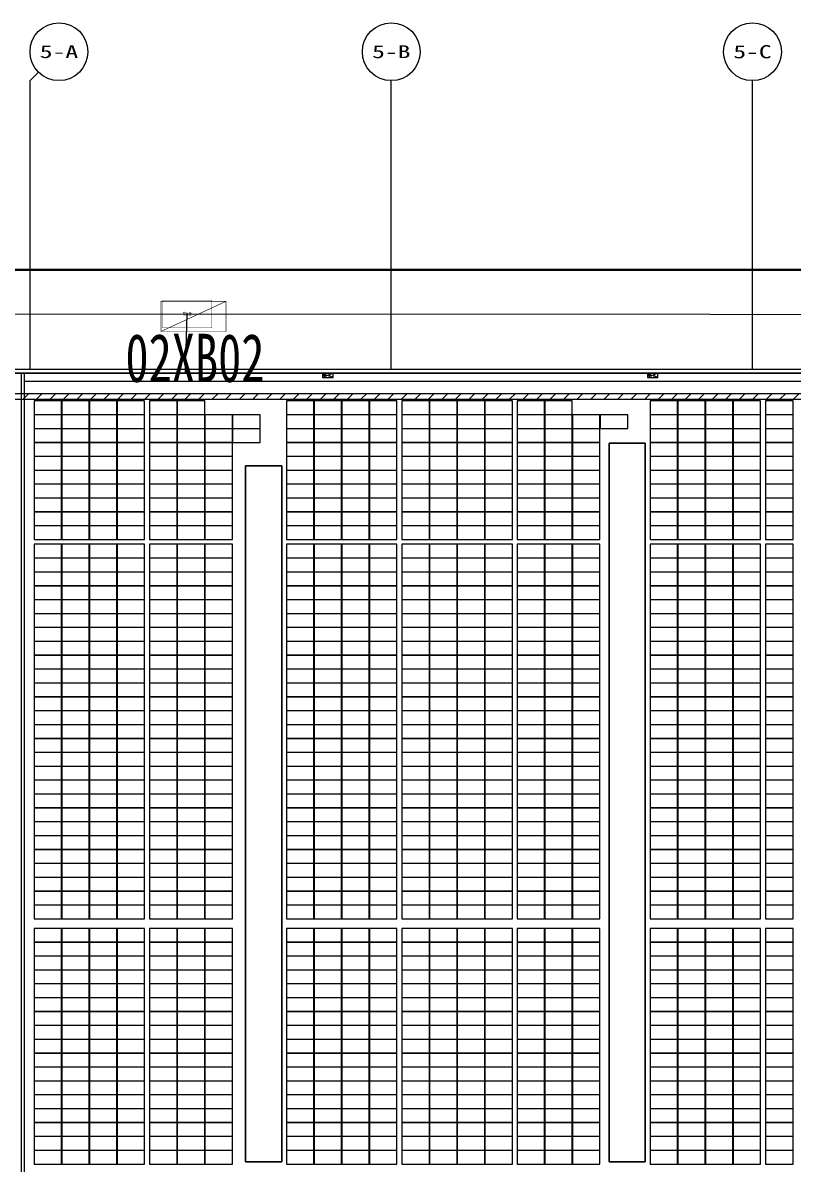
# Model space of a CAD drawing. Header units: metres. Extents: x 1218 to 2690, y 1163 to 1758.
# Drawn here: x 1961.8 to 2025.8, y 1428.2 to 1522.9 of the extents above; entities that cross this region are included whole.
import ezdxf
from ezdxf.enums import TextEntityAlignment as Align

# ---------------------------------------------------------------- set-up
doc = ezdxf.new("R2010")
doc.units = ezdxf.units.M
for name, color, linetype in [('AXIS', 3, 'Continuous'), ('AXIS_TEXT', 7, 'Continuous'), ('WALL', 9, 'Continuous'), ('单元区域外轮廓', 7, 'ByLayer'), ('屋脊线', 7, 'ByLayer'), ('接线图文字', 7, 'Continuous'), ('电缆通道', 7, 'ByLayer'), ('箱变', 7, 'ByLayer'), ('箱逆', 2, 'Continuous'), ('组件', 7, 'ByLayer'), ('运维走道板', 1, 'Continuous'), ('逆变器', 7, 'ByLayer'), ('障碍物', 7, 'ByLayer')]:
    doc.layers.add(name, color=color, linetype=linetype)
doc.styles.add('Albedo', font='gbenor', dxfattribs={"bigfont": 'gbcbig'})
doc.styles.add('COMPLEX', font='COMPLEX')
doc.styles.add('仿宋1250', font='txt', dxfattribs={"width": 0.7071, "height": 1250})

# ---------------------------------------------------------------- blocks, each defined once
blk = doc.blocks.new('_AXISO')
blk.add_circle((0, 0), 0.5)
at = {"layer": 'AXIS_TEXT', "style": 'COMPLEX', "width": 1.041667}
blk.add_attdef('A', text='', height=0.56, dxfattribs=at).set_placement((-0.25, -0.28), (0.25, -0.28), align=Align.FIT)
blk = doc.blocks.new('DT1')
at = {"layer": 'AXIS', "color": 252, "true_color": 0x939598}
for p, q in [((755663, 2047807), (754960, 2047104)), ((754960, 2023104), (754960, 2047104)), ((784960, 2023104), (784960, 2047104)), ((814960, 2023104), (814960, 2047104))]:
    blk.add_line(p, q, dxfattribs=at)
at = {"layer": 'WALL'}
for p, q in [((1243660, 2023104), (77860, 2023104)), ((1243360, 2022804), (78160, 2022804))]:
    blk.add_line(p, q, dxfattribs=at)
blk.add_lwpolyline([(754510, 1865404), (754510, 2022804), (754210, 2022804), (754210, 1865404)], close=True, dxfattribs=at)
for points in [[(875410, 2022104), (754510, 2022104)], [(806060, 1957304), (806060, 2017004), (803060, 2017004), (803060, 1957304), (806060, 1957304)], [(775860, 1957304), (775860, 2015104), (772860, 2015104), (772860, 1957304), (775860, 1957304)]]:
    blk.add_lwpolyline(points, dxfattribs=at)
at = {"layer": 'AXIS', "color": 252, "true_color": 0x939598}
ref = blk.add_blockref('_AXISO', (757360, 2049504), dxfattribs=dict(at, xscale=4800, yscale=4800, zscale=4800))
ref.add_attrib('A', '5-A', dxfattribs={"layer": 'AXIS_TEXT', "height": 1047.5}).set_placement((755764, 2048980), (758956, 2048980), align=Align.FIT)
ref = blk.add_blockref('_AXISO', (784960, 2049504), dxfattribs=dict(at, xscale=4800, yscale=4800, zscale=4800))
ref.add_attrib('A', '5-B', dxfattribs={"layer": 'AXIS_TEXT', "height": 1062.5}).set_placement((783366, 2048972), (786554, 2048972), align=Align.FIT)
ref = blk.add_blockref('_AXISO', (814960, 2049504), dxfattribs=dict(at, xscale=4800, yscale=4800, zscale=4800))
ref.add_attrib('A', '5-C', dxfattribs={"layer": 'AXIS_TEXT', "height": 1093.7}).set_placement((813371, 2048957), (816548, 2048957), align=Align.FIT)
blk = doc.blocks.new('*U582')
at = {"layer": '单元区域外轮廓', "color": 2}
blk.add_polyline3d([(582600, -78700, 12000), (-582600, -78700, 12000), (-582600, 78700, 12000), (582600, 78700, 12000)], close=True, dxfattribs=at)
at = {"flags": 1}
for tag in ['unit_id', 'unit_name', 'parapet_height', 'ground_elevation', 'is_enable_parapet']:
    blk.add_attdef(tag, (0, 0), '', height=2.5, dxfattribs=at)
blk = doc.blocks.new('*U583')
at = {"layer": '屋脊线', "color": 30}
blk.add_line((582600, 78700, 12000), (-582600, 78700, 12000), dxfattribs=at)
at = {"flags": 1}
for tag in ['unit_id', 'unit_name']:
    blk.add_attdef(tag, (0, 0), '', height=2.5, dxfattribs=at)
blk = doc.blocks.new('*U586')
at = {"color": 0}
blk.add_polyline3d([(0, 0, 0), (-227.8, 0, 0), (-227.8, -113.3, 5.8), (0, -113.3, 5.8)], close=True, dxfattribs=at)
at = {"flags": 1}
for tag in ['mounting-hole-spacing1', 'mounting-hole-spacing2', 'module-material', 'vmpo', 'voco', 'silicon-material', 'panel-length', 'panel-width', 'panel-height', 'userid', 'theme', 'note', 'name', 'pmax', 'company-name', 'id', 'impo', 'isco']:
    blk.add_attdef(tag, (0, 0), '', height=2.5, dxfattribs=at)
blk = doc.blocks.new('*U587')
at = {"layer": '组件', "color": 12}
for p in [(9681.7, 7639.6, 1221.7), (9911.5, 7639.6, 1221.7), (10141.3, 7639.6, 1221.7), (10371.1, 7639.6, 1221.7), (10640.9, 7639.6, 1221.7), (10870.7, 7639.6, 1221.7), (9681.7, 7524.4, 1227.6), (9911.5, 7524.4, 1227.6), (10141.3, 7524.4, 1227.6), (10371.1, 7524.4, 1227.6), (10640.9, 7524.4, 1227.6), (10870.7, 7524.4, 1227.6), (11100.5, 7524.4, 1227.6), (11330.3, 7524.4, 1227.6), (9681.7, 7409.1, 1233.4), (9911.5, 7409.1, 1233.4), (10141.3, 7409.1, 1233.4), (10371.1, 7409.1, 1233.4), (10640.9, 7409.1, 1233.4), (10870.7, 7409.1, 1233.4), (11100.5, 7409.1, 1233.4), (11330.3, 7409.1, 1233.4), (9681.7, 7293.9, 1239.3), (9911.5, 7293.9, 1239.3), (10141.3, 7293.9, 1239.3), (10371.1, 7293.9, 1239.3), (10640.9, 7293.9, 1239.3), (10870.7, 7293.9, 1239.3), (11100.5, 7293.9, 1239.3), (9681.7, 7178.6, 1245.1), (9911.5, 7178.6, 1245.1), (10141.3, 7178.6, 1245.1), (10371.1, 7178.6, 1245.1), (10640.9, 7178.6, 1245.1), (10870.7, 7178.6, 1245.1), (11100.5, 7178.6, 1245.1), (9681.7, 7063.4, 1251), (9911.5, 7063.4, 1251), (10141.3, 7063.4, 1251), (10371.1, 7063.4, 1251), (10640.9, 7063.4, 1251), (10870.7, 7063.4, 1251), (11100.5, 7063.4, 1251), (9681.7, 6948.1, 1256.9), (9911.5, 6948.1, 1256.9), (10141.3, 6948.1, 1256.9), (10371.1, 6948.1, 1256.9), (10640.9, 6948.1, 1256.9), (10870.7, 6948.1, 1256.9), (11100.5, 6948.1, 1256.9), (9681.7, 6832.9, 1262.7), (9911.5, 6832.9, 1262.7), (10141.3, 6832.9, 1262.7), (10371.1, 6832.9, 1262.7), (10640.9, 6832.9, 1262.7), (10870.7, 6832.9, 1262.7), (11100.5, 6832.9, 1262.7), (9681.7, 6717.6, 1268.6), (9911.5, 6717.6, 1268.6), (10141.3, 6717.6, 1268.6), (10371.1, 6717.6, 1268.6), (10640.9, 6717.6, 1268.6), (10870.7, 6717.6, 1268.6), (11100.5, 6717.6, 1268.6), (9681.7, 6602.4, 1274.4), (9911.5, 6602.4, 1274.4), (10141.3, 6602.4, 1274.4), (10371.1, 6602.4, 1274.4), (10640.9, 6602.4, 1274.4), (10870.7, 6602.4, 1274.4), (11100.5, 6602.4, 1274.4), (9681.7, 6449.1, 1282.2), (9911.5, 6449.1, 1282.2), (10141.3, 6449.1, 1282.2), (10371.1, 6449.1, 1282.2), (9681.7, 6333.9, 1288.1), (9911.5, 6333.9, 1288.1), (10141.3, 6333.9, 1288.1), (10371.1, 6333.9, 1288.1), (9681.7, 6218.6, 1293.9), (9911.5, 6218.6, 1293.9), (10141.3, 6218.6, 1293.9), (10371.1, 6218.6, 1293.9), (9681.7, 6103.4, 1299.8), (9911.5, 6103.4, 1299.8), (10141.3, 6103.4, 1299.8), (10371.1, 6103.4, 1299.8), (9681.7, 5988.1, 1305.7), (9911.5, 5988.1, 1305.7), (10141.3, 5988.1, 1305.7), (10371.1, 5988.1, 1305.7), (9681.7, 5872.9, 1311.5), (9911.5, 5872.9, 1311.5), (10141.3, 5872.9, 1311.5), (10371.1, 5872.9, 1311.5), (9681.7, 5757.6, 1317.4), (9911.5, 5757.6, 1317.4), (10141.3, 5757.6, 1317.4), (10371.1, 5757.6, 1317.4), (9681.7, 5642.4, 1323.2), (9911.5, 5642.4, 1323.2), (10141.3, 5642.4, 1323.2), (10371.1, 5642.4, 1323.2), (9681.7, 5527.1, 1329.1), (9911.5, 5527.1, 1329.1), (10141.3, 5527.1, 1329.1), (10371.1, 5527.1, 1329.1), (9681.7, 5411.9, 1334.9), (9911.5, 5411.9, 1334.9), (10141.3, 5411.9, 1334.9), (10371.1, 5411.9, 1334.9), (9681.7, 5296.6, 1340.8), (9911.5, 5296.6, 1340.8), (10141.3, 5296.6, 1340.8), (10371.1, 5296.6, 1340.8), (9681.7, 5181.4, 1346.7), (9911.5, 5181.4, 1346.7), (10141.3, 5181.4, 1346.7), (10371.1, 5181.4, 1346.7), (9681.7, 5066.1, 1352.5), (9911.5, 5066.1, 1352.5), (10141.3, 5066.1, 1352.5), (10371.1, 5066.1, 1352.5), (9681.7, 4950.9, 1358.4), (9911.5, 4950.9, 1358.4), (10141.3, 4950.9, 1358.4), (10371.1, 4950.9, 1358.4), (9681.7, 4835.6, 1364.2), (9911.5, 4835.6, 1364.2), (10141.3, 4835.6, 1364.2), (10371.1, 4835.6, 1364.2), (9681.7, 4720.4, 1370.1), (9911.5, 4720.4, 1370.1), (10141.3, 4720.4, 1370.1), (10371.1, 4720.4, 1370.1), (9681.7, 4605.1, 1376), (9911.5, 4605.1, 1376), (10141.3, 4605.1, 1376), (10371.1, 4605.1, 1376), (9681.7, 4489.9, 1381.8), (9911.5, 4489.9, 1381.8), (10141.3, 4489.9, 1381.8), (10371.1, 4489.9, 1381.8), (9681.7, 4374.6, 1387.7), (9911.5, 4374.6, 1387.7), (10141.3, 4374.6, 1387.7), (10371.1, 4374.6, 1387.7), (9681.7, 4259.4, 1393.5), (9911.5, 4259.4, 1393.5), (10141.3, 4259.4, 1393.5), (10371.1, 4259.4, 1393.5), (9681.7, 4144.1, 1399.4), (9911.5, 4144.1, 1399.4), (10141.3, 4144.1, 1399.4), (10371.1, 4144.1, 1399.4), (9681.7, 4028.9, 1405.2), (9911.5, 4028.9, 1405.2), (10141.3, 4028.9, 1405.2), (10371.1, 4028.9, 1405.2), (9681.7, 3913.6, 1411.1), (9911.5, 3913.6, 1411.1), (10141.3, 3913.6, 1411.1), (10371.1, 3913.6, 1411.1), (9681.7, 3798.4, 1417), (9911.5, 3798.4, 1417), (10141.3, 3798.4, 1417), (10371.1, 3798.4, 1417), (9681.7, 3683.1, 1422.8), (9911.5, 3683.1, 1422.8), (10141.3, 3683.1, 1422.8), (10371.1, 3683.1, 1422.8), (9681.7, 3567.9, 1428.7), (9911.5, 3567.9, 1428.7), (10141.3, 3567.9, 1428.7), (10371.1, 3567.9, 1428.7), (9681.7, 3452.6, 1434.5), (9911.5, 3452.6, 1434.5), (10141.3, 3452.6, 1434.5), (10371.1, 3452.6, 1434.5), (9681.7, 3259.4, 1444.3), (9911.5, 3259.4, 1444.3), (10141.3, 3259.4, 1444.3), (10371.1, 3259.4, 1444.3), (9681.7, 3144.2, 1450.2), (9911.5, 3144.2, 1450.2), (10141.3, 3144.2, 1450.2), (10371.1, 3144.2, 1450.2), (9681.7, 3028.9, 1456.1), (9911.5, 3028.9, 1456.1), (10141.3, 3028.9, 1456.1), (10371.1, 3028.9, 1456.1), (9681.7, 2913.7, 1461.9), (9911.5, 2913.7, 1461.9), (10141.3, 2913.7, 1461.9), (10371.1, 2913.7, 1461.9), (9681.7, 2798.4, 1467.8), (9911.5, 2798.4, 1467.8), (10141.3, 2798.4, 1467.8), (10371.1, 2798.4, 1467.8), (9681.7, 2683.2, 1473.6), (9911.5, 2683.2, 1473.6), (10141.3, 2683.2, 1473.6), (10371.1, 2683.2, 1473.6), (9681.7, 2567.9, 1479.5), (9911.5, 2567.9, 1479.5), (10141.3, 2567.9, 1479.5), (10371.1, 2567.9, 1479.5), (9681.7, 2452.7, 1485.3), (9911.5, 2452.7, 1485.3), (10141.3, 2452.7, 1485.3), (10371.1, 2452.7, 1485.3), (9681.7, 2337.4, 1491.2), (9911.5, 2337.4, 1491.2), (10141.3, 2337.4, 1491.2), (10371.1, 2337.4, 1491.2), (9681.7, 2222.2, 1497.1), (9911.5, 2222.2, 1497.1), (10141.3, 2222.2, 1497.1), (10371.1, 2222.2, 1497.1), (9681.7, 2106.9, 1502.9), (9911.5, 2106.9, 1502.9), (10141.3, 2106.9, 1502.9), (10371.1, 2106.9, 1502.9), (9681.7, 1991.7, 1508.8), (9911.5, 1991.7, 1508.8), (10141.3, 1991.7, 1508.8), (10371.1, 1991.7, 1508.8), (9681.7, 1876.4, 1514.6), (9911.5, 1876.4, 1514.6), (10141.3, 1876.4, 1514.6), (10371.1, 1876.4, 1514.6), (9681.7, 1761.1, 1520.5), (9911.5, 1761.1, 1520.5), (10141.3, 1761.1, 1520.5), (10371.1, 1761.1, 1520.5), (9681.7, 1645.9, 1526.4), (9911.5, 1645.9, 1526.4), (10141.3, 1645.9, 1526.4), (10371.1, 1645.9, 1526.4), (9681.7, 1530.6, 1532.2), (9911.5, 1530.6, 1532.2), (10141.3, 1530.6, 1532.2), (10371.1, 1530.6, 1532.2), (9681.7, 1415.4, 1538.1), (9911.5, 1415.4, 1538.1), (10141.3, 1415.4, 1538.1), (10371.1, 1415.4, 1538.1)]:
    blk.add_blockref('*U586', p, dxfattribs=at)
at = {"layer": '组件', "color": 240}
for p in [(11777.6, 7639.6, 1221.7), (12007.4, 7639.6, 1221.7), (12237.2, 7639.6, 1221.7), (12467, 7639.6, 1221.7), (12736.8, 7639.6, 1221.7), (12966.6, 7639.6, 1221.7), (13196.4, 7639.6, 1221.7), (13426.2, 7639.6, 1221.7), (13694, 7639.6, 1221.7), (13923.8, 7639.6, 1221.7), (11777.6, 7524.4, 1227.6), (12007.4, 7524.4, 1227.6), (12237.2, 7524.4, 1227.6), (12467, 7524.4, 1227.6), (12736.8, 7524.4, 1227.6), (12966.6, 7524.4, 1227.6), (13196.4, 7524.4, 1227.6), (13426.2, 7524.4, 1227.6), (13694, 7524.4, 1227.6), (13923.8, 7524.4, 1227.6), (11777.6, 7409.1, 1233.4), (12007.4, 7409.1, 1233.4), (12237.2, 7409.1, 1233.4), (12467, 7409.1, 1233.4), (12736.8, 7409.1, 1233.4), (12966.6, 7409.1, 1233.4), (13196.4, 7409.1, 1233.4), (13426.2, 7409.1, 1233.4), (13694, 7409.1, 1233.4), (13923.8, 7409.1, 1233.4), (14153.6, 7409.1, 1233.4), (11777.6, 7293.9, 1239.3), (12007.4, 7293.9, 1239.3), (12237.2, 7293.9, 1239.3), (12467, 7293.9, 1239.3), (12736.8, 7293.9, 1239.3), (12966.6, 7293.9, 1239.3), (13196.4, 7293.9, 1239.3), (13426.2, 7293.9, 1239.3), (13694, 7293.9, 1239.3), (13923.8, 7293.9, 1239.3), (14153.6, 7293.9, 1239.3), (11777.6, 7178.6, 1245.1), (12007.4, 7178.6, 1245.1), (12237.2, 7178.6, 1245.1), (12467, 7178.6, 1245.1), (12736.8, 7178.6, 1245.1), (12966.6, 7178.6, 1245.1), (13196.4, 7178.6, 1245.1), (13426.2, 7178.6, 1245.1), (13694, 7178.6, 1245.1), (13923.8, 7178.6, 1245.1), (14153.6, 7178.6, 1245.1), (11777.6, 7063.4, 1251), (12007.4, 7063.4, 1251), (12237.2, 7063.4, 1251), (12467, 7063.4, 1251), (12736.8, 7063.4, 1251), (12966.6, 7063.4, 1251), (13196.4, 7063.4, 1251), (13426.2, 7063.4, 1251), (13694, 7063.4, 1251), (13923.8, 7063.4, 1251), (14153.6, 7063.4, 1251), (11777.6, 6948.1, 1256.9), (12007.4, 6948.1, 1256.9), (12237.2, 6948.1, 1256.9), (12467, 6948.1, 1256.9), (12736.8, 6948.1, 1256.9), (12966.6, 6948.1, 1256.9), (13196.4, 6948.1, 1256.9), (13426.2, 6948.1, 1256.9), (13694, 6948.1, 1256.9), (13923.8, 6948.1, 1256.9), (14153.6, 6948.1, 1256.9), (11777.6, 6832.9, 1262.7), (12007.4, 6832.9, 1262.7), (12237.2, 6832.9, 1262.7), (12467, 6832.9, 1262.7), (12736.8, 6832.9, 1262.7), (12966.6, 6832.9, 1262.7), (13196.4, 6832.9, 1262.7), (13426.2, 6832.9, 1262.7), (13694, 6832.9, 1262.7), (13923.8, 6832.9, 1262.7), (14153.6, 6832.9, 1262.7), (11777.6, 6717.6, 1268.6), (12007.4, 6717.6, 1268.6), (12237.2, 6717.6, 1268.6), (12467, 6717.6, 1268.6), (12736.8, 6717.6, 1268.6), (12966.6, 6717.6, 1268.6), (13196.4, 6717.6, 1268.6), (13426.2, 6717.6, 1268.6), (13694, 6717.6, 1268.6), (13923.8, 6717.6, 1268.6), (14153.6, 6717.6, 1268.6), (11777.6, 6602.4, 1274.4), (12007.4, 6602.4, 1274.4), (12237.2, 6602.4, 1274.4), (12467, 6602.4, 1274.4), (12736.8, 6602.4, 1274.4), (12966.6, 6602.4, 1274.4), (13196.4, 6602.4, 1274.4), (13426.2, 6602.4, 1274.4), (13694, 6602.4, 1274.4), (13923.8, 6602.4, 1274.4), (14153.6, 6602.4, 1274.4), (10640.9, 6449.1, 1282.2), (10870.7, 6449.1, 1282.2), (11100.5, 6449.1, 1282.2), (11777.6, 6449.1, 1282.2), (12007.4, 6449.1, 1282.2), (12237.2, 6449.1, 1282.2), (12467, 6449.1, 1282.2), (12736.8, 6449.1, 1282.2), (12966.6, 6449.1, 1282.2), (13196.4, 6449.1, 1282.2), (13426.2, 6449.1, 1282.2), (10640.9, 6333.9, 1288.1), (10870.7, 6333.9, 1288.1), (11100.5, 6333.9, 1288.1), (11777.6, 6333.9, 1288.1), (12007.4, 6333.9, 1288.1), (12237.2, 6333.9, 1288.1), (12467, 6333.9, 1288.1), (12736.8, 6333.9, 1288.1), (12966.6, 6333.9, 1288.1), (13196.4, 6333.9, 1288.1), (13426.2, 6333.9, 1288.1), (10640.9, 6218.6, 1293.9), (10870.7, 6218.6, 1293.9), (11100.5, 6218.6, 1293.9), (11777.6, 6218.6, 1293.9), (12007.4, 6218.6, 1293.9), (12237.2, 6218.6, 1293.9), (12467, 6218.6, 1293.9), (12736.8, 6218.6, 1293.9), (12966.6, 6218.6, 1293.9), (13196.4, 6218.6, 1293.9), (13426.2, 6218.6, 1293.9), (10640.9, 6103.4, 1299.8), (10870.7, 6103.4, 1299.8), (11100.5, 6103.4, 1299.8), (11777.6, 6103.4, 1299.8), (12007.4, 6103.4, 1299.8), (12237.2, 6103.4, 1299.8), (12467, 6103.4, 1299.8), (12736.8, 6103.4, 1299.8), (12966.6, 6103.4, 1299.8), (13196.4, 6103.4, 1299.8), (13426.2, 6103.4, 1299.8), (10640.9, 5988.1, 1305.7), (10870.7, 5988.1, 1305.7), (11100.5, 5988.1, 1305.7), (11777.6, 5988.1, 1305.7), (12007.4, 5988.1, 1305.7), (12237.2, 5988.1, 1305.7), (12467, 5988.1, 1305.7), (12736.8, 5988.1, 1305.7), (12966.6, 5988.1, 1305.7), (13196.4, 5988.1, 1305.7), (13426.2, 5988.1, 1305.7), (10640.9, 5872.9, 1311.5), (10870.7, 5872.9, 1311.5), (11100.5, 5872.9, 1311.5), (11777.6, 5872.9, 1311.5), (12007.4, 5872.9, 1311.5), (12237.2, 5872.9, 1311.5), (12467, 5872.9, 1311.5), (12736.8, 5872.9, 1311.5), (12966.6, 5872.9, 1311.5), (13196.4, 5872.9, 1311.5), (13426.2, 5872.9, 1311.5), (10640.9, 5757.6, 1317.4), (10870.7, 5757.6, 1317.4), (11100.5, 5757.6, 1317.4), (11777.6, 5757.6, 1317.4), (12007.4, 5757.6, 1317.4), (12237.2, 5757.6, 1317.4), (12467, 5757.6, 1317.4), (12736.8, 5757.6, 1317.4), (12966.6, 5757.6, 1317.4), (13196.4, 5757.6, 1317.4), (13426.2, 5757.6, 1317.4), (10640.9, 5642.4, 1323.2), (10870.7, 5642.4, 1323.2), (11100.5, 5642.4, 1323.2), (11777.6, 5642.4, 1323.2), (12007.4, 5642.4, 1323.2), (12237.2, 5642.4, 1323.2), (12467, 5642.4, 1323.2), (12736.8, 5642.4, 1323.2), (12966.6, 5642.4, 1323.2), (13196.4, 5642.4, 1323.2), (13426.2, 5642.4, 1323.2), (10640.9, 5527.1, 1329.1), (10870.7, 5527.1, 1329.1), (11100.5, 5527.1, 1329.1), (11777.6, 5527.1, 1329.1), (12007.4, 5527.1, 1329.1), (12237.2, 5527.1, 1329.1), (12467, 5527.1, 1329.1), (12736.8, 5527.1, 1329.1), (12966.6, 5527.1, 1329.1), (13196.4, 5527.1, 1329.1), (13426.2, 5527.1, 1329.1), (10640.9, 5411.9, 1334.9), (10870.7, 5411.9, 1334.9), (11100.5, 5411.9, 1334.9), (11777.6, 5411.9, 1334.9), (12007.4, 5411.9, 1334.9), (12237.2, 5411.9, 1334.9), (12467, 5411.9, 1334.9), (12736.8, 5411.9, 1334.9), (12966.6, 5411.9, 1334.9), (13196.4, 5411.9, 1334.9), (13426.2, 5411.9, 1334.9), (10640.9, 5296.6, 1340.8), (10870.7, 5296.6, 1340.8), (11100.5, 5296.6, 1340.8), (11777.6, 5296.6, 1340.8), (12007.4, 5296.6, 1340.8), (12237.2, 5296.6, 1340.8), (12467, 5296.6, 1340.8), (12736.8, 5296.6, 1340.8), (12966.6, 5296.6, 1340.8), (13196.4, 5296.6, 1340.8), (13426.2, 5296.6, 1340.8), (10640.9, 5181.4, 1346.7), (10870.7, 5181.4, 1346.7), (11100.5, 5181.4, 1346.7), (11777.6, 5181.4, 1346.7), (12007.4, 5181.4, 1346.7), (12237.2, 5181.4, 1346.7), (12467, 5181.4, 1346.7), (12736.8, 5181.4, 1346.7), (12966.6, 5181.4, 1346.7), (13196.4, 5181.4, 1346.7), (13426.2, 5181.4, 1346.7), (10640.9, 5066.1, 1352.5), (10870.7, 5066.1, 1352.5), (11100.5, 5066.1, 1352.5), (11777.6, 5066.1, 1352.5), (12007.4, 5066.1, 1352.5), (12237.2, 5066.1, 1352.5), (12467, 5066.1, 1352.5), (12736.8, 5066.1, 1352.5), (12966.6, 5066.1, 1352.5), (13196.4, 5066.1, 1352.5), (13426.2, 5066.1, 1352.5), (10640.9, 4950.9, 1358.4), (10870.7, 4950.9, 1358.4), (11100.5, 4950.9, 1358.4), (11777.6, 4950.9, 1358.4), (12007.4, 4950.9, 1358.4), (12237.2, 4950.9, 1358.4), (12467, 4950.9, 1358.4), (12736.8, 4950.9, 1358.4), (12966.6, 4950.9, 1358.4), (13196.4, 4950.9, 1358.4), (13426.2, 4950.9, 1358.4), (10640.9, 4835.6, 1364.2), (10870.7, 4835.6, 1364.2), (11100.5, 4835.6, 1364.2), (11777.6, 4835.6, 1364.2), (12007.4, 4835.6, 1364.2), (12237.2, 4835.6, 1364.2), (12467, 4835.6, 1364.2), (12736.8, 4835.6, 1364.2), (12966.6, 4835.6, 1364.2), (13196.4, 4835.6, 1364.2), (13426.2, 4835.6, 1364.2), (10640.9, 4720.4, 1370.1), (10870.7, 4720.4, 1370.1), (11100.5, 4720.4, 1370.1), (11777.6, 4720.4, 1370.1), (12007.4, 4720.4, 1370.1), (12237.2, 4720.4, 1370.1), (12467, 4720.4, 1370.1), (12736.8, 4720.4, 1370.1), (12966.6, 4720.4, 1370.1), (13196.4, 4720.4, 1370.1), (13426.2, 4720.4, 1370.1), (10640.9, 4605.1, 1376), (10870.7, 4605.1, 1376), (11100.5, 4605.1, 1376), (11777.6, 4605.1, 1376), (12007.4, 4605.1, 1376), (12237.2, 4605.1, 1376), (12467, 4605.1, 1376), (12736.8, 4605.1, 1376), (12966.6, 4605.1, 1376), (13196.4, 4605.1, 1376), (13426.2, 4605.1, 1376), (10640.9, 4489.9, 1381.8), (10870.7, 4489.9, 1381.8), (11100.5, 4489.9, 1381.8), (11777.6, 4489.9, 1381.8), (12007.4, 4489.9, 1381.8), (12237.2, 4489.9, 1381.8), (12467, 4489.9, 1381.8), (12736.8, 4489.9, 1381.8), (12966.6, 4489.9, 1381.8), (13196.4, 4489.9, 1381.8), (13426.2, 4489.9, 1381.8), (10640.9, 4374.6, 1387.7), (10870.7, 4374.6, 1387.7), (11100.5, 4374.6, 1387.7), (11777.6, 4374.6, 1387.7), (12007.4, 4374.6, 1387.7), (12237.2, 4374.6, 1387.7), (12467, 4374.6, 1387.7), (12736.8, 4374.6, 1387.7), (12966.6, 4374.6, 1387.7), (13196.4, 4374.6, 1387.7), (13426.2, 4374.6, 1387.7), (10640.9, 4259.4, 1393.5), (10870.7, 4259.4, 1393.5), (11100.5, 4259.4, 1393.5), (11777.6, 4259.4, 1393.5), (12007.4, 4259.4, 1393.5), (12237.2, 4259.4, 1393.5), (12467, 4259.4, 1393.5), (12736.8, 4259.4, 1393.5), (12966.6, 4259.4, 1393.5), (13196.4, 4259.4, 1393.5), (13426.2, 4259.4, 1393.5), (10640.9, 4144.1, 1399.4), (10870.7, 4144.1, 1399.4), (11100.5, 4144.1, 1399.4), (11777.6, 4144.1, 1399.4), (12007.4, 4144.1, 1399.4), (12237.2, 4144.1, 1399.4), (12467, 4144.1, 1399.4), (12736.8, 4144.1, 1399.4), (12966.6, 4144.1, 1399.4), (13196.4, 4144.1, 1399.4), (13426.2, 4144.1, 1399.4), (10640.9, 4028.9, 1405.2), (10870.7, 4028.9, 1405.2), (11100.5, 4028.9, 1405.2), (11777.6, 4028.9, 1405.2), (12007.4, 4028.9, 1405.2), (12237.2, 4028.9, 1405.2), (12467, 4028.9, 1405.2), (12736.8, 4028.9, 1405.2), (12966.6, 4028.9, 1405.2), (13196.4, 4028.9, 1405.2), (13426.2, 4028.9, 1405.2), (10640.9, 3913.6, 1411.1), (10870.7, 3913.6, 1411.1), (11100.5, 3913.6, 1411.1), (11777.6, 3913.6, 1411.1), (12007.4, 3913.6, 1411.1), (12237.2, 3913.6, 1411.1), (12467, 3913.6, 1411.1), (12736.8, 3913.6, 1411.1), (12966.6, 3913.6, 1411.1), (13196.4, 3913.6, 1411.1), (13426.2, 3913.6, 1411.1), (10640.9, 3798.4, 1417), (10870.7, 3798.4, 1417), (11100.5, 3798.4, 1417), (11777.6, 3798.4, 1417), (12007.4, 3798.4, 1417), (12237.2, 3798.4, 1417), (12467, 3798.4, 1417), (12736.8, 3798.4, 1417), (12966.6, 3798.4, 1417), (13196.4, 3798.4, 1417), (13426.2, 3798.4, 1417), (10640.9, 3683.1, 1422.8), (10870.7, 3683.1, 1422.8), (11100.5, 3683.1, 1422.8), (11777.6, 3683.1, 1422.8), (12007.4, 3683.1, 1422.8), (12237.2, 3683.1, 1422.8), (12467, 3683.1, 1422.8), (12736.8, 3683.1, 1422.8), (12966.6, 3683.1, 1422.8), (13196.4, 3683.1, 1422.8), (13426.2, 3683.1, 1422.8), (10640.9, 3567.9, 1428.7), (10870.7, 3567.9, 1428.7), (11100.5, 3567.9, 1428.7), (11777.6, 3567.9, 1428.7), (12007.4, 3567.9, 1428.7), (12237.2, 3567.9, 1428.7), (12467, 3567.9, 1428.7), (12736.8, 3567.9, 1428.7), (12966.6, 3567.9, 1428.7), (13196.4, 3567.9, 1428.7), (13426.2, 3567.9, 1428.7), (10640.9, 3452.6, 1434.5), (10870.7, 3452.6, 1434.5), (11100.5, 3452.6, 1434.5), (11777.6, 3452.6, 1434.5), (12007.4, 3452.6, 1434.5), (12237.2, 3452.6, 1434.5), (12467, 3452.6, 1434.5), (12736.8, 3452.6, 1434.5), (12966.6, 3452.6, 1434.5), (13196.4, 3452.6, 1434.5), (13426.2, 3452.6, 1434.5), (10640.9, 3259.4, 1444.3), (10870.7, 3259.4, 1444.3), (11100.5, 3259.4, 1444.3), (11777.6, 3259.4, 1444.3), (12007.4, 3259.4, 1444.3), (12237.2, 3259.4, 1444.3), (12467, 3259.4, 1444.3), (12736.8, 3259.4, 1444.3), (12966.6, 3259.4, 1444.3), (13196.4, 3259.4, 1444.3), (13426.2, 3259.4, 1444.3), (10640.9, 3144.2, 1450.2), (10870.7, 3144.2, 1450.2), (11100.5, 3144.2, 1450.2), (11777.6, 3144.2, 1450.2), (12007.4, 3144.2, 1450.2), (12237.2, 3144.2, 1450.2), (12467, 3144.2, 1450.2), (12736.8, 3144.2, 1450.2), (12966.6, 3144.2, 1450.2), (13196.4, 3144.2, 1450.2), (13426.2, 3144.2, 1450.2), (10640.9, 3028.9, 1456.1), (10870.7, 3028.9, 1456.1), (11100.5, 3028.9, 1456.1), (11777.6, 3028.9, 1456.1), (12007.4, 3028.9, 1456.1), (12237.2, 3028.9, 1456.1), (12467, 3028.9, 1456.1), (12736.8, 3028.9, 1456.1), (12966.6, 3028.9, 1456.1), (13196.4, 3028.9, 1456.1), (13426.2, 3028.9, 1456.1), (10640.9, 2913.7, 1461.9), (10870.7, 2913.7, 1461.9), (11100.5, 2913.7, 1461.9), (11777.6, 2913.7, 1461.9), (12007.4, 2913.7, 1461.9), (12237.2, 2913.7, 1461.9), (12467, 2913.7, 1461.9), (12736.8, 2913.7, 1461.9), (12966.6, 2913.7, 1461.9), (13196.4, 2913.7, 1461.9), (13426.2, 2913.7, 1461.9), (10640.9, 2798.4, 1467.8), (10870.7, 2798.4, 1467.8), (11100.5, 2798.4, 1467.8), (11777.6, 2798.4, 1467.8), (12007.4, 2798.4, 1467.8), (12237.2, 2798.4, 1467.8), (12467, 2798.4, 1467.8), (12736.8, 2798.4, 1467.8), (12966.6, 2798.4, 1467.8), (13196.4, 2798.4, 1467.8), (13426.2, 2798.4, 1467.8), (10640.9, 2683.2, 1473.6), (10870.7, 2683.2, 1473.6), (11100.5, 2683.2, 1473.6), (11777.6, 2683.2, 1473.6), (12007.4, 2683.2, 1473.6), (12237.2, 2683.2, 1473.6), (12467, 2683.2, 1473.6), (12736.8, 2683.2, 1473.6), (12966.6, 2683.2, 1473.6), (13196.4, 2683.2, 1473.6), (13426.2, 2683.2, 1473.6), (10640.9, 2567.9, 1479.5), (10870.7, 2567.9, 1479.5), (11100.5, 2567.9, 1479.5), (11777.6, 2567.9, 1479.5), (12007.4, 2567.9, 1479.5), (12237.2, 2567.9, 1479.5), (12467, 2567.9, 1479.5), (12736.8, 2567.9, 1479.5), (12966.6, 2567.9, 1479.5), (13196.4, 2567.9, 1479.5), (13426.2, 2567.9, 1479.5), (10640.9, 2452.7, 1485.3), (10870.7, 2452.7, 1485.3), (11100.5, 2452.7, 1485.3), (11777.6, 2452.7, 1485.3), (12007.4, 2452.7, 1485.3), (12237.2, 2452.7, 1485.3), (12467, 2452.7, 1485.3), (12736.8, 2452.7, 1485.3), (12966.6, 2452.7, 1485.3), (13196.4, 2452.7, 1485.3), (13426.2, 2452.7, 1485.3), (10640.9, 2337.4, 1491.2), (10870.7, 2337.4, 1491.2), (11100.5, 2337.4, 1491.2), (11777.6, 2337.4, 1491.2), (12007.4, 2337.4, 1491.2), (12237.2, 2337.4, 1491.2), (12467, 2337.4, 1491.2), (12736.8, 2337.4, 1491.2), (12966.6, 2337.4, 1491.2), (13196.4, 2337.4, 1491.2), (13426.2, 2337.4, 1491.2), (10640.9, 2222.2, 1497.1), (10870.7, 2222.2, 1497.1), (11100.5, 2222.2, 1497.1), (11777.6, 2222.2, 1497.1), (12007.4, 2222.2, 1497.1), (12237.2, 2222.2, 1497.1), (12467, 2222.2, 1497.1), (12736.8, 2222.2, 1497.1), (12966.6, 2222.2, 1497.1), (13196.4, 2222.2, 1497.1), (13426.2, 2222.2, 1497.1), (10640.9, 2106.9, 1502.9), (10870.7, 2106.9, 1502.9), (11100.5, 2106.9, 1502.9), (11777.6, 2106.9, 1502.9), (12007.4, 2106.9, 1502.9), (12237.2, 2106.9, 1502.9), (12467, 2106.9, 1502.9), (12736.8, 2106.9, 1502.9), (12966.6, 2106.9, 1502.9), (13196.4, 2106.9, 1502.9), (13426.2, 2106.9, 1502.9), (10640.9, 1991.7, 1508.8), (10870.7, 1991.7, 1508.8), (11100.5, 1991.7, 1508.8), (11777.6, 1991.7, 1508.8), (12007.4, 1991.7, 1508.8), (12237.2, 1991.7, 1508.8), (12467, 1991.7, 1508.8), (12736.8, 1991.7, 1508.8), (12966.6, 1991.7, 1508.8), (13196.4, 1991.7, 1508.8), (13426.2, 1991.7, 1508.8), (10640.9, 1876.4, 1514.6), (10870.7, 1876.4, 1514.6), (11100.5, 1876.4, 1514.6), (11777.6, 1876.4, 1514.6), (12007.4, 1876.4, 1514.6), (12237.2, 1876.4, 1514.6), (12467, 1876.4, 1514.6), (12736.8, 1876.4, 1514.6), (12966.6, 1876.4, 1514.6), (13196.4, 1876.4, 1514.6), (13426.2, 1876.4, 1514.6), (10640.9, 1761.1, 1520.5), (10870.7, 1761.1, 1520.5), (11100.5, 1761.1, 1520.5), (11777.6, 1761.1, 1520.5), (12007.4, 1761.1, 1520.5), (12237.2, 1761.1, 1520.5), (12467, 1761.1, 1520.5), (12736.8, 1761.1, 1520.5), (12966.6, 1761.1, 1520.5), (13196.4, 1761.1, 1520.5), (13426.2, 1761.1, 1520.5), (10640.9, 1645.9, 1526.4), (10870.7, 1645.9, 1526.4), (11100.5, 1645.9, 1526.4), (11777.6, 1645.9, 1526.4), (12007.4, 1645.9, 1526.4), (12237.2, 1645.9, 1526.4), (12467, 1645.9, 1526.4), (12736.8, 1645.9, 1526.4), (12966.6, 1645.9, 1526.4), (13196.4, 1645.9, 1526.4), (13426.2, 1645.9, 1526.4), (10640.9, 1530.6, 1532.2), (10870.7, 1530.6, 1532.2), (11100.5, 1530.6, 1532.2), (11777.6, 1530.6, 1532.2), (12007.4, 1530.6, 1532.2), (12237.2, 1530.6, 1532.2), (12467, 1530.6, 1532.2), (12736.8, 1530.6, 1532.2), (12966.6, 1530.6, 1532.2), (13196.4, 1530.6, 1532.2), (13426.2, 1530.6, 1532.2), (10640.9, 1415.4, 1538.1), (10870.7, 1415.4, 1538.1), (11100.5, 1415.4, 1538.1), (11777.6, 1415.4, 1538.1), (12007.4, 1415.4, 1538.1), (12237.2, 1415.4, 1538.1), (12467, 1415.4, 1538.1), (12736.8, 1415.4, 1538.1), (12966.6, 1415.4, 1538.1), (13196.4, 1415.4, 1538.1), (13426.2, 1415.4, 1538.1)]:
    blk.add_blockref('*U586', p, dxfattribs=at)
at = {"layer": '组件', "color": 100}
for p in [(14797.8, 7639.6, 1221.7), (15027.6, 7639.6, 1221.7), (15257.4, 7639.6, 1221.7), (15487.2, 7639.6, 1221.7), (15757, 7639.6, 1221.7), (14153.6, 7524.4, 1227.6), (14383.4, 7524.4, 1227.6), (14797.8, 7524.4, 1227.6), (15027.6, 7524.4, 1227.6), (15257.4, 7524.4, 1227.6), (15487.2, 7524.4, 1227.6), (15757, 7524.4, 1227.6), (14797.8, 7409.1, 1233.4), (15027.6, 7409.1, 1233.4), (15257.4, 7409.1, 1233.4), (15487.2, 7409.1, 1233.4), (15757, 7409.1, 1233.4), (14797.8, 7293.9, 1239.3), (15027.6, 7293.9, 1239.3), (15257.4, 7293.9, 1239.3), (15487.2, 7293.9, 1239.3), (15757, 7293.9, 1239.3), (14797.8, 7178.6, 1245.1), (15027.6, 7178.6, 1245.1), (15257.4, 7178.6, 1245.1), (15487.2, 7178.6, 1245.1), (15757, 7178.6, 1245.1), (14797.8, 7063.4, 1251), (15027.6, 7063.4, 1251), (15257.4, 7063.4, 1251), (15487.2, 7063.4, 1251), (15757, 7063.4, 1251), (14797.8, 6948.1, 1256.9), (15027.6, 6948.1, 1256.9), (15257.4, 6948.1, 1256.9), (15487.2, 6948.1, 1256.9), (15757, 6948.1, 1256.9), (14797.8, 6832.9, 1262.7), (15027.6, 6832.9, 1262.7), (15257.4, 6832.9, 1262.7), (15487.2, 6832.9, 1262.7), (15757, 6832.9, 1262.7), (14797.8, 6717.6, 1268.6), (15027.6, 6717.6, 1268.6), (15257.4, 6717.6, 1268.6), (15487.2, 6717.6, 1268.6), (15757, 6717.6, 1268.6), (14797.8, 6602.4, 1274.4), (15027.6, 6602.4, 1274.4), (15257.4, 6602.4, 1274.4), (15487.2, 6602.4, 1274.4), (15757, 6602.4, 1274.4), (13694, 6449.1, 1282.2), (13923.8, 6449.1, 1282.2), (14153.6, 6449.1, 1282.2), (14797.8, 6449.1, 1282.2), (15027.6, 6449.1, 1282.2), (15257.4, 6449.1, 1282.2), (15487.2, 6449.1, 1282.2), (15757, 6449.1, 1282.2), (13694, 6333.9, 1288.1), (13923.8, 6333.9, 1288.1), (14153.6, 6333.9, 1288.1), (14797.8, 6333.9, 1288.1), (15027.6, 6333.9, 1288.1), (15257.4, 6333.9, 1288.1), (15487.2, 6333.9, 1288.1), (15757, 6333.9, 1288.1), (13694, 6218.6, 1293.9), (13923.8, 6218.6, 1293.9), (14153.6, 6218.6, 1293.9), (14797.8, 6218.6, 1293.9), (15027.6, 6218.6, 1293.9), (15257.4, 6218.6, 1293.9), (15487.2, 6218.6, 1293.9), (15757, 6218.6, 1293.9), (13694, 6103.4, 1299.8), (13923.8, 6103.4, 1299.8), (14153.6, 6103.4, 1299.8), (14797.8, 6103.4, 1299.8), (15027.6, 6103.4, 1299.8), (15257.4, 6103.4, 1299.8), (15487.2, 6103.4, 1299.8), (15757, 6103.4, 1299.8), (13694, 5988.1, 1305.7), (13923.8, 5988.1, 1305.7), (14153.6, 5988.1, 1305.7), (14797.8, 5988.1, 1305.7), (15027.6, 5988.1, 1305.7), (15257.4, 5988.1, 1305.7), (15487.2, 5988.1, 1305.7), (15757, 5988.1, 1305.7), (13694, 5872.9, 1311.5), (13923.8, 5872.9, 1311.5), (14153.6, 5872.9, 1311.5), (14797.8, 5872.9, 1311.5), (15027.6, 5872.9, 1311.5), (15257.4, 5872.9, 1311.5), (15487.2, 5872.9, 1311.5), (15757, 5872.9, 1311.5), (13694, 5757.6, 1317.4), (13923.8, 5757.6, 1317.4), (14153.6, 5757.6, 1317.4), (14797.8, 5757.6, 1317.4), (15027.6, 5757.6, 1317.4), (15257.4, 5757.6, 1317.4), (15487.2, 5757.6, 1317.4), (15757, 5757.6, 1317.4), (13694, 5642.4, 1323.2), (13923.8, 5642.4, 1323.2), (14153.6, 5642.4, 1323.2), (14797.8, 5642.4, 1323.2), (15027.6, 5642.4, 1323.2), (15257.4, 5642.4, 1323.2), (15487.2, 5642.4, 1323.2), (15757, 5642.4, 1323.2), (13694, 5527.1, 1329.1), (13923.8, 5527.1, 1329.1), (14153.6, 5527.1, 1329.1), (14797.8, 5527.1, 1329.1), (15027.6, 5527.1, 1329.1), (15257.4, 5527.1, 1329.1), (15487.2, 5527.1, 1329.1), (15757, 5527.1, 1329.1), (13694, 5411.9, 1334.9), (13923.8, 5411.9, 1334.9), (14153.6, 5411.9, 1334.9), (14797.8, 5411.9, 1334.9), (15027.6, 5411.9, 1334.9), (15257.4, 5411.9, 1334.9), (15487.2, 5411.9, 1334.9), (15757, 5411.9, 1334.9), (13694, 5296.6, 1340.8), (13923.8, 5296.6, 1340.8), (14153.6, 5296.6, 1340.8), (14797.8, 5296.6, 1340.8), (15027.6, 5296.6, 1340.8), (15257.4, 5296.6, 1340.8), (15487.2, 5296.6, 1340.8), (15757, 5296.6, 1340.8), (13694, 5181.4, 1346.7), (13923.8, 5181.4, 1346.7), (14153.6, 5181.4, 1346.7), (14797.8, 5181.4, 1346.7), (15027.6, 5181.4, 1346.7), (15257.4, 5181.4, 1346.7), (15487.2, 5181.4, 1346.7), (15757, 5181.4, 1346.7), (13694, 5066.1, 1352.5), (13923.8, 5066.1, 1352.5), (14153.6, 5066.1, 1352.5), (14797.8, 5066.1, 1352.5), (15027.6, 5066.1, 1352.5), (15257.4, 5066.1, 1352.5), (15487.2, 5066.1, 1352.5), (15757, 5066.1, 1352.5), (13694, 4950.9, 1358.4), (13923.8, 4950.9, 1358.4), (14153.6, 4950.9, 1358.4), (14797.8, 4950.9, 1358.4), (15027.6, 4950.9, 1358.4), (15257.4, 4950.9, 1358.4), (15487.2, 4950.9, 1358.4), (15757, 4950.9, 1358.4), (13694, 4835.6, 1364.2), (13923.8, 4835.6, 1364.2), (14153.6, 4835.6, 1364.2), (14797.8, 4835.6, 1364.2), (15027.6, 4835.6, 1364.2), (15257.4, 4835.6, 1364.2), (15487.2, 4835.6, 1364.2), (15757, 4835.6, 1364.2), (13694, 4720.4, 1370.1), (13923.8, 4720.4, 1370.1), (14153.6, 4720.4, 1370.1), (14797.8, 4720.4, 1370.1), (15027.6, 4720.4, 1370.1), (15257.4, 4720.4, 1370.1), (15487.2, 4720.4, 1370.1), (15757, 4720.4, 1370.1), (13694, 4605.1, 1376), (13923.8, 4605.1, 1376), (14153.6, 4605.1, 1376), (14797.8, 4605.1, 1376), (15027.6, 4605.1, 1376), (15257.4, 4605.1, 1376), (15487.2, 4605.1, 1376), (15757, 4605.1, 1376), (13694, 4489.9, 1381.8), (13923.8, 4489.9, 1381.8), (14153.6, 4489.9, 1381.8), (14797.8, 4489.9, 1381.8), (15027.6, 4489.9, 1381.8), (15257.4, 4489.9, 1381.8), (15487.2, 4489.9, 1381.8), (15757, 4489.9, 1381.8), (13694, 4374.6, 1387.7), (13923.8, 4374.6, 1387.7), (14153.6, 4374.6, 1387.7), (14797.8, 4374.6, 1387.7), (15027.6, 4374.6, 1387.7), (15257.4, 4374.6, 1387.7), (15487.2, 4374.6, 1387.7), (15757, 4374.6, 1387.7), (13694, 4259.4, 1393.5), (13923.8, 4259.4, 1393.5), (14153.6, 4259.4, 1393.5), (14797.8, 4259.4, 1393.5), (15027.6, 4259.4, 1393.5), (15257.4, 4259.4, 1393.5), (15487.2, 4259.4, 1393.5), (15757, 4259.4, 1393.5), (13694, 4144.1, 1399.4), (13923.8, 4144.1, 1399.4), (14153.6, 4144.1, 1399.4), (14797.8, 4144.1, 1399.4), (15027.6, 4144.1, 1399.4), (15257.4, 4144.1, 1399.4), (15487.2, 4144.1, 1399.4), (15757, 4144.1, 1399.4), (13694, 4028.9, 1405.2), (13923.8, 4028.9, 1405.2), (14153.6, 4028.9, 1405.2), (14797.8, 4028.9, 1405.2), (15027.6, 4028.9, 1405.2), (15257.4, 4028.9, 1405.2), (15487.2, 4028.9, 1405.2), (15757, 4028.9, 1405.2), (13694, 3913.6, 1411.1), (13923.8, 3913.6, 1411.1), (14153.6, 3913.6, 1411.1), (14797.8, 3913.6, 1411.1), (15027.6, 3913.6, 1411.1), (15257.4, 3913.6, 1411.1), (15487.2, 3913.6, 1411.1), (15757, 3913.6, 1411.1), (13694, 3798.4, 1417), (13923.8, 3798.4, 1417), (14153.6, 3798.4, 1417), (14797.8, 3798.4, 1417), (15027.6, 3798.4, 1417), (15257.4, 3798.4, 1417), (15487.2, 3798.4, 1417), (15757, 3798.4, 1417), (13694, 3683.1, 1422.8), (13923.8, 3683.1, 1422.8), (14153.6, 3683.1, 1422.8), (14797.8, 3683.1, 1422.8), (15027.6, 3683.1, 1422.8), (15257.4, 3683.1, 1422.8), (15487.2, 3683.1, 1422.8), (15757, 3683.1, 1422.8), (13694, 3567.9, 1428.7), (13923.8, 3567.9, 1428.7), (14153.6, 3567.9, 1428.7), (14797.8, 3567.9, 1428.7), (15027.6, 3567.9, 1428.7), (15257.4, 3567.9, 1428.7), (15487.2, 3567.9, 1428.7), (15757, 3567.9, 1428.7), (13694, 3452.6, 1434.5), (13923.8, 3452.6, 1434.5), (14153.6, 3452.6, 1434.5), (14797.8, 3452.6, 1434.5), (15027.6, 3452.6, 1434.5), (15257.4, 3452.6, 1434.5), (15487.2, 3452.6, 1434.5), (15757, 3452.6, 1434.5), (13694, 3259.4, 1444.3), (13923.8, 3259.4, 1444.3), (14153.6, 3259.4, 1444.3), (14797.8, 3259.4, 1444.3), (15027.6, 3259.4, 1444.3), (15257.4, 3259.4, 1444.3), (15487.2, 3259.4, 1444.3), (15757, 3259.4, 1444.3), (13694, 3144.2, 1450.2), (13923.8, 3144.2, 1450.2), (14153.6, 3144.2, 1450.2), (14797.8, 3144.2, 1450.2), (15027.6, 3144.2, 1450.2), (15257.4, 3144.2, 1450.2), (15487.2, 3144.2, 1450.2), (15757, 3144.2, 1450.2), (13694, 3028.9, 1456.1), (13923.8, 3028.9, 1456.1), (14153.6, 3028.9, 1456.1), (14797.8, 3028.9, 1456.1), (15027.6, 3028.9, 1456.1), (15257.4, 3028.9, 1456.1), (15487.2, 3028.9, 1456.1), (15757, 3028.9, 1456.1), (13694, 2913.7, 1461.9), (13923.8, 2913.7, 1461.9), (14153.6, 2913.7, 1461.9), (14797.8, 2913.7, 1461.9), (15027.6, 2913.7, 1461.9), (15257.4, 2913.7, 1461.9), (15487.2, 2913.7, 1461.9), (15757, 2913.7, 1461.9), (13694, 2798.4, 1467.8), (13923.8, 2798.4, 1467.8), (14153.6, 2798.4, 1467.8), (14797.8, 2798.4, 1467.8), (15027.6, 2798.4, 1467.8), (15257.4, 2798.4, 1467.8), (15487.2, 2798.4, 1467.8), (15757, 2798.4, 1467.8), (13694, 2683.2, 1473.6), (13923.8, 2683.2, 1473.6), (14153.6, 2683.2, 1473.6), (14797.8, 2683.2, 1473.6), (15027.6, 2683.2, 1473.6), (15257.4, 2683.2, 1473.6), (15487.2, 2683.2, 1473.6), (15757, 2683.2, 1473.6), (13694, 2567.9, 1479.5), (13923.8, 2567.9, 1479.5), (14153.6, 2567.9, 1479.5), (14797.8, 2567.9, 1479.5), (15027.6, 2567.9, 1479.5), (15257.4, 2567.9, 1479.5), (15487.2, 2567.9, 1479.5), (15757, 2567.9, 1479.5), (13694, 2452.7, 1485.3), (13923.8, 2452.7, 1485.3), (14153.6, 2452.7, 1485.3), (14797.8, 2452.7, 1485.3), (15027.6, 2452.7, 1485.3), (15257.4, 2452.7, 1485.3), (15487.2, 2452.7, 1485.3), (15757, 2452.7, 1485.3), (13694, 2337.4, 1491.2), (13923.8, 2337.4, 1491.2), (14153.6, 2337.4, 1491.2), (14797.8, 2337.4, 1491.2), (15027.6, 2337.4, 1491.2), (15257.4, 2337.4, 1491.2), (15487.2, 2337.4, 1491.2), (15757, 2337.4, 1491.2), (13694, 2222.2, 1497.1), (13923.8, 2222.2, 1497.1), (14153.6, 2222.2, 1497.1), (14797.8, 2222.2, 1497.1), (15027.6, 2222.2, 1497.1), (15257.4, 2222.2, 1497.1), (15487.2, 2222.2, 1497.1), (15757, 2222.2, 1497.1), (13694, 2106.9, 1502.9), (13923.8, 2106.9, 1502.9), (14153.6, 2106.9, 1502.9), (14797.8, 2106.9, 1502.9), (15027.6, 2106.9, 1502.9), (15257.4, 2106.9, 1502.9), (15487.2, 2106.9, 1502.9), (15757, 2106.9, 1502.9), (13694, 1991.7, 1508.8), (13923.8, 1991.7, 1508.8), (14153.6, 1991.7, 1508.8), (14797.8, 1991.7, 1508.8), (15027.6, 1991.7, 1508.8), (15257.4, 1991.7, 1508.8), (15487.2, 1991.7, 1508.8), (15757, 1991.7, 1508.8), (13694, 1876.4, 1514.6), (13923.8, 1876.4, 1514.6), (14153.6, 1876.4, 1514.6), (14797.8, 1876.4, 1514.6), (15027.6, 1876.4, 1514.6), (15257.4, 1876.4, 1514.6), (15487.2, 1876.4, 1514.6), (15757, 1876.4, 1514.6), (13694, 1761.1, 1520.5), (13923.8, 1761.1, 1520.5), (14153.6, 1761.1, 1520.5), (14797.8, 1761.1, 1520.5), (15027.6, 1761.1, 1520.5), (15257.4, 1761.1, 1520.5), (15487.2, 1761.1, 1520.5), (15757, 1761.1, 1520.5), (13694, 1645.9, 1526.4), (13923.8, 1645.9, 1526.4), (14153.6, 1645.9, 1526.4), (14797.8, 1645.9, 1526.4), (15027.6, 1645.9, 1526.4), (15257.4, 1645.9, 1526.4), (15487.2, 1645.9, 1526.4), (15757, 1645.9, 1526.4), (13694, 1530.6, 1532.2), (13923.8, 1530.6, 1532.2), (14153.6, 1530.6, 1532.2), (14797.8, 1530.6, 1532.2), (15027.6, 1530.6, 1532.2), (15257.4, 1530.6, 1532.2), (15487.2, 1530.6, 1532.2), (15757, 1530.6, 1532.2), (13694, 1415.4, 1538.1), (13923.8, 1415.4, 1538.1), (14153.6, 1415.4, 1538.1), (14797.8, 1415.4, 1538.1), (15027.6, 1415.4, 1538.1), (15257.4, 1415.4, 1538.1), (15487.2, 1415.4, 1538.1), (15757, 1415.4, 1538.1)]:
    blk.add_blockref('*U586', p, dxfattribs=at)
at = {"flags": 1}
for tag in ['offset-x', 'offset-y', 'mode', 'tilt', 'azimuth', 'align', 'array-mode', 'panel-x', 'panel-y', 'panel-per-row', 'bracket-type', 'bracket-value', 'row-per-array']:
    blk.add_attdef(tag, (0, 0), '', height=2.5, dxfattribs=at)
blk = doc.blocks.new('*U630', base_point=(43.5, 18.1))
at = {"color": 0}
for p, q in [((0, 0), (87, 36.1)), ((56.7, 18.2), (81.7, 18.2)), ((56.7, 9.6), (81.7, 9.6))]:
    blk.add_line(p, q, dxfattribs=at)
blk.add_lwpolyline([(0, 0), (87, 0), (87, 36.1), (0, 36.1)], close=True, dxfattribs=at)
blk.add_lwpolyline([(4.7, 27, -0.6815), (15.8, 30.2), (25.5, 23.7, 0.6815), (36.6, 27)], format="xyb", dxfattribs=at)
blk = doc.blocks.new('*U632', base_point=(43.5, 18.1))
at = {"color": 0}
for p, q in [((0, 0), (87, 36.1)), ((56.7, 18.2), (81.7, 18.2)), ((56.7, 9.6), (81.7, 9.6))]:
    blk.add_line(p, q, dxfattribs=at)
blk.add_lwpolyline([(0, 0), (87, 0), (87, 36.1), (0, 36.1)], close=True, dxfattribs=at)
blk.add_lwpolyline([(4.7, 27, -0.6815), (15.8, 30.2), (25.5, 23.7, 0.6815), (36.6, 27)], format="xyb", dxfattribs=at)
blk = doc.blocks.new('*U662')
at = {"layer": '障碍物', "color": 1}
blk.add_polyline3d([(112100, 71000, 10), (115100, 71000, 10), (115100, 13200, 10), (112100, 13200, 10)], close=True, dxfattribs=at)
at = {"flags": 1}
for tag in ['height', 'shape']:
    blk.add_attdef(tag, (0, 0), '', height=2.5, dxfattribs=at)
blk = doc.blocks.new('*U679')
at = {"layer": '障碍物', "color": 1}
blk.add_polyline3d([(142300, 72900, 10), (145300, 72900, 10), (145300, 13200, 10), (142300, 13200, 10)], close=True, dxfattribs=at)
at = {"flags": 1}
for tag in ['height', 'shape']:
    blk.add_attdef(tag, (0, 0), '', height=2.5, dxfattribs=at)
blk = doc.blocks.new('*U704', base_point=(205, 115))
at = {"layer": '箱变', "const_width": 2.5}
blk.add_lwpolyline([(0, 0), (410, 0), (410, 230), (0, 230)], close=True, dxfattribs=at)
at = {"layer": '箱变', "style": 'Albedo'}
blk.add_text('变压器', height=25, dxfattribs=at).set_placement((205, 115), align=Align.MIDDLE_CENTER)

msp = doc.modelspace()

# ---------------------------------------------------------------- hatches: boundary and pattern name
at = {"layer": '运维走道板'}
h = msp.add_hatch(dxfattribs=at)
h.set_pattern_fill('ANSI31', color=1, scale=0.5)
h.set_pattern_definition([(45, (3149.2461, -2326.28056), (-0.561266, 0.561266), [])])
h.paths.add_polyline_path([(1736.626, 1492.159), (2077.67, 1492.159), (2077.67, 1491.659), (1736.626, 1491.659)])

# ---------------------------------------------------------------- linework, layer by layer
at = {"layer": '单元区域外轮廓', "color": 4, "elevation": 12}
msp.add_lwpolyline([(2450.821, 1336.45), (1285.621, 1336.45), (1285.621, 1493.85), (2450.821, 1493.85)], close=True, dxfattribs=at)
at = {"layer": '接线图文字', "color": 2, "const_width": 0.2, "elevation": 12.3}
msp.add_lwpolyline([(1393.993, 1502.439), (2466.121, 1502.439)], dxfattribs=at)
at = {"layer": '电缆通道', "color": 6}
for points in [[(1736.448, 1498.586, 0.01), (1975.478, 1498.77, 0.01)], [(1975.327, 1493.85, 0.001), (1975.478, 1498.77, 0.01)], [(1975.478, 1498.77, 0.01), (2236.178, 1498.604, 0.01)], [(1975.327, 1493.85, 12), (1975.327, 1493.85, 0.001)]]:
    msp.add_polyline3d(points, dxfattribs=at)
at = {"layer": '箱逆', "color": 2, "const_width": 0.05, "elevation": 12.3}
msp.add_lwpolyline([(1973.286, 1499.814), (1978.686, 1499.814), (1978.686, 1497.314), (1973.286, 1497.314)], close=True, dxfattribs=at)
msp.add_lwpolyline([(1973.286, 1497.314), (1978.686, 1499.814)], dxfattribs=at)
at = {"layer": '运维走道板', "elevation": 12.3}
msp.add_lwpolyline([(1736.626, 1492.159), (2077.67, 1492.159), (2077.67, 1491.659), (1736.626, 1491.659), (1736.626, 1492.159)], dxfattribs=at)
at = {"layer": '障碍物', "color": 2, "elevation": 12.3}
for points in [[(2010.521, 1488.05), (2013.521, 1488.05), (2013.521, 1428.35), (2010.521, 1428.35)], [(1980.321, 1486.15), (1983.321, 1486.15), (1983.321, 1428.35), (1980.321, 1428.35)]]:
    msp.add_lwpolyline(points, close=True, dxfattribs=at)

# ---------------------------------------------------------------- block references
at = {"xscale": 0.001, "yscale": 0.001, "zscale": 0.001}
msp.add_blockref('DT1', (1207.461, -528.954, 12.3), dxfattribs=at)
at = {"layer": '单元区域外轮廓', "xscale": 0.001, "yscale": 0.001, "zscale": 0.001}
msp.add_blockref('*U582', (1868.221, 1415.15), dxfattribs=at)
at = {"layer": '屋脊线', "xscale": 0.001, "yscale": 0.001, "zscale": 0.001}
msp.add_blockref('*U583', (1868.221, 1415.15), dxfattribs=at)
at = {"layer": '箱变', "xscale": 0.01, "yscale": 0.01, "zscale": 0.01}
msp.add_blockref('*U704', (1975.478, 1498.77, 1.16), dxfattribs=at)
at = {"layer": '组件', "xscale": 0.01, "yscale": 0.01, "zscale": 0.01}
msp.add_blockref('*U587', (1868.221, 1415.15), dxfattribs=at)
at = {"layer": '逆变器', "xscale": 0.01, "yscale": 0.01, "zscale": 0.01, "rotation": 180}
for name, p in [('*U630', (1987.156, 1493.669, 12.577)), ('*U632', (2014.137, 1493.669, 12.577))]:
    msp.add_blockref(name, p, dxfattribs=at)
at = {"layer": '障碍物', "xscale": 0.001, "yscale": 0.001, "zscale": 0.001}
for name in ['*U679', '*U662']:
    msp.add_blockref(name, (1868.221, 1415.15), dxfattribs=at)

# ---------------------------------------------------------------- texts
at = {"layer": '箱逆', "style": '仿宋1250', "width": 0.7071}
msp.add_text('02XB02', height=4, dxfattribs=at).set_placement((1976.115, 1495.091, 12.3), align=Align.MIDDLE)

doc.saveas('drawing.dxf')
